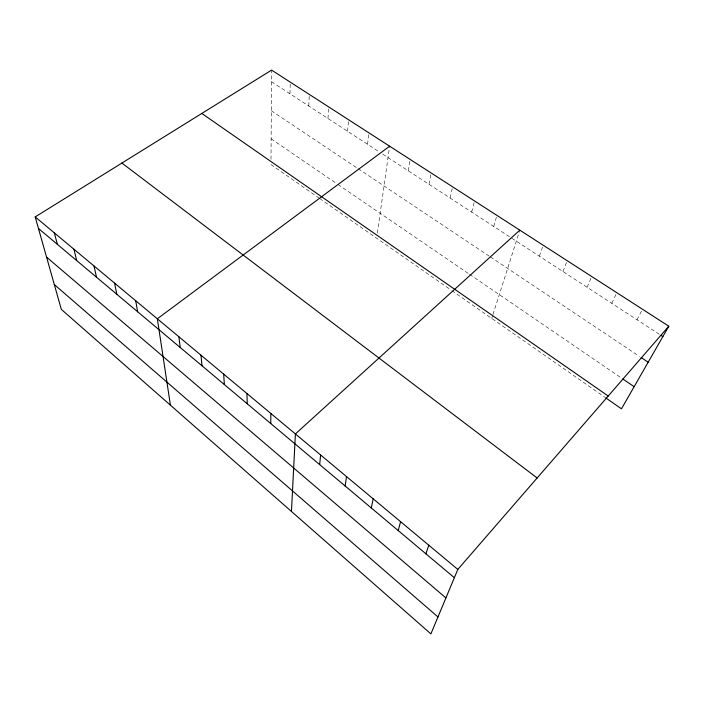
<?xml version="1.0" encoding="UTF-8"?>
<svg xmlns="http://www.w3.org/2000/svg" width="704" height="704" viewBox="0 0 704 704"><rect width="100%" height="100%" fill="white"/><g stroke="black" fill="none" stroke-linecap="round" stroke-linejoin="round"><path stroke-width="0.53" stroke-dasharray="3.52 2.64" d="M270.996 159.254L271.594 70.101M289.951 93.746L290.259 82.139M308.757 105.996L309.302 94.415M327.958 118.492L328.75 106.955M347.556 131.261L348.612 119.759M367.567 144.294L368.896 132.845M377.388 233.094L389.62 146.203M408.276 170.799L410.168 159.456M428.965 184.272L431.156 172.982M450.102 198.044L452.593 186.815M471.698 212.098L474.514 200.939M493.759 226.468L496.91 215.389M491.735 318.41L492.668 315.489M492.976 314.512L519.499 231.158M539.37 256.177L543.242 245.256M562.954 271.533L567.195 260.709M587.074 287.241L591.712 276.514M611.75 303.31L616.81 292.688M637.006 319.757L642.497 309.258M271.515 81.743L379.122 151.818M382.677 154.132L510.902 237.635M511.808 238.225L659.287 334.268M271.322 110.757L357.245 168.089M358.125 168.67L489.562 256.379M490.468 256.978L639.338 356.321M271.137 138.846L337.163 183.938M338.034 184.527L468.653 273.715M469.542 274.322L621.852 378.321M270.961 164.525L318.833 197.894M319.704 198.502L451 290.013M451.88 290.629L604.833 397.232"/><path stroke-width="1.06" d="M270.758 423.535L270.855 413.468M291.465 511.465L295.398 433.946L519.816 230.155M319.686 464.614L320.61 454.978M345.145 485.998L346.526 476.59M371.316 507.971L373.173 498.819M398.218 530.561L400.585 521.682M425.894 553.802L428.789 545.204M668.8 326.216L457.82 569.422L430.892 633.899L61.327 309.382L35.2 216.911L271.594 70.101L668.8 326.216L621.465 408.822L605.713 397.848M389.62 146.203L157.335 318.78L170.421 405.17M661.074 335.43L662.86 336.591M641.106 357.5L648.173 362.217M622.732 378.919L634.137 386.707M201.819 113.441L608.23 396.035M121.906 163.064L537.134 477.99M35.2 216.911L457.82 569.422M38.465 228.474L454.362 577.702M46.561 257.11L445.914 597.925M54.314 284.548L437.967 616.959M54.322 232.857L57.358 244.341M73.92 249.198L76.701 260.577M93.993 265.954L96.518 277.218M114.576 283.122L116.829 294.272M135.687 300.722L137.641 311.749M178.886 336.758L180.224 347.512M200.992 355.203L202.004 365.798M223.678 374.123L224.338 384.551M246.954 393.536L247.245 403.788"/></g></svg>
